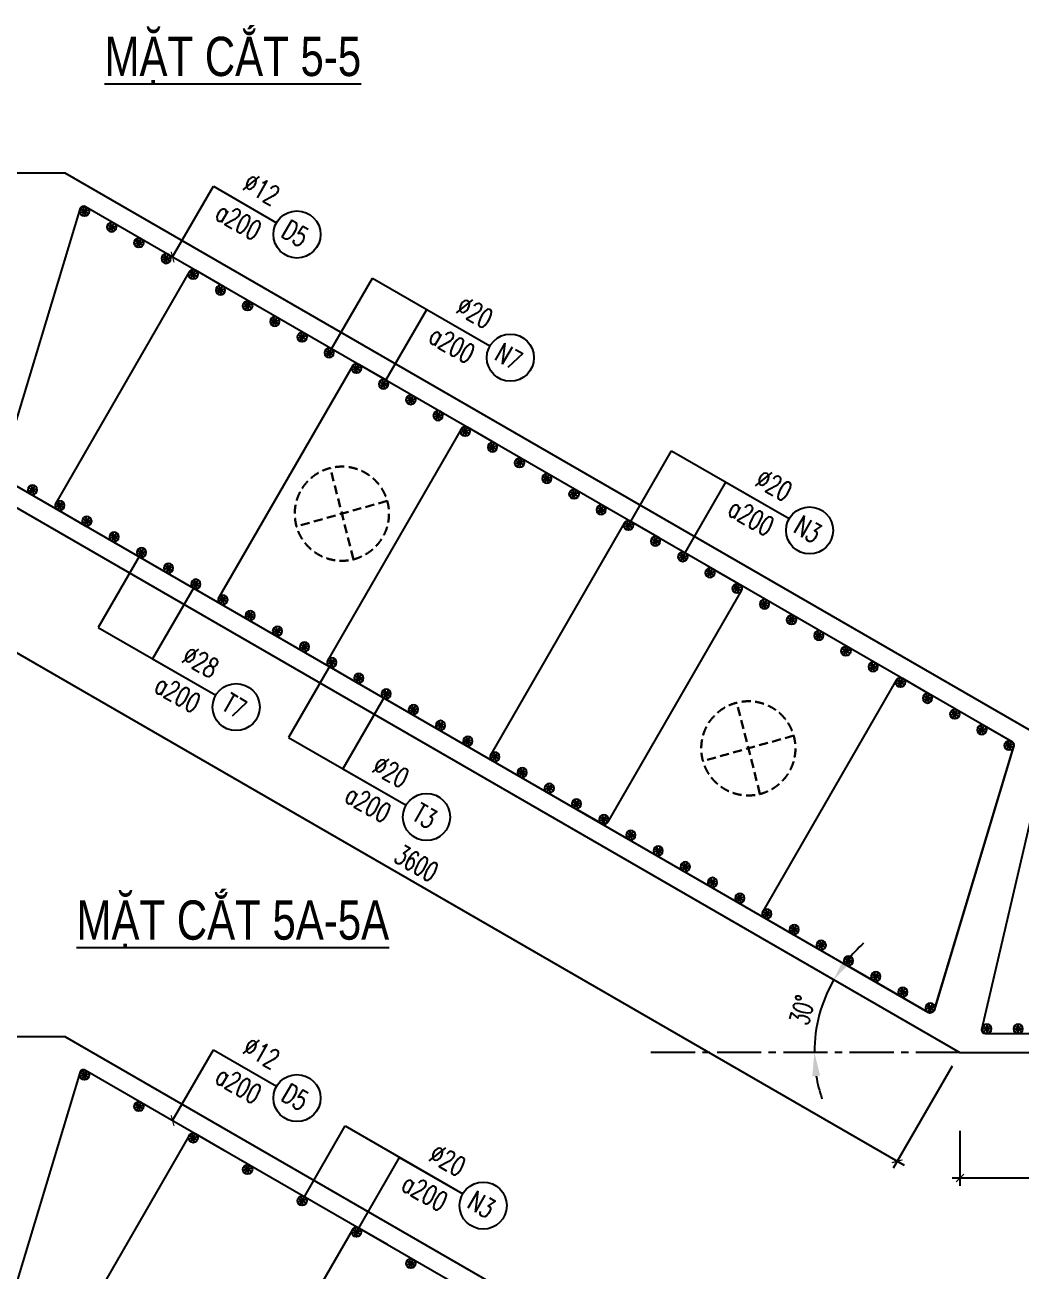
# Model space of a CAD drawing. Header units: millimetres. Extents: x -143483 to 1166745, y -1448440 to -1202244.
# Drawn here: x 421708 to 434396, y -1232227 to -1216354 of the extents above; entities that cross this region are included whole.
import ezdxf
from ezdxf.enums import TextEntityAlignment as Align

# ---------------------------------------------------------------- set-up
doc = ezdxf.new("R2010")
doc.units = ezdxf.units.MM
doc.header["$LTSCALE"] = 30
doc.header["$PDMODE"] = 3
doc.linetypes.add('CENTER2', pattern=[1.125, 0.75, -0.125, 0.125, -0.125])
doc.linetypes.add('DASHED', pattern=[19.05, 12.7, -6.35])
doc.layers.get('0').update_dxf_attribs({"lineweight": 9})
doc.layers.get('Defpoints').update_dxf_attribs({"lineweight": 9})
for name, color, linetype in [('ccu11-Cotthep', 9, 'Continuous'), ('ccu11-Dim', 8, 'Continuous'), ('ccu11-Text', 31, 'Continuous'), ('ccu11-Thay', 7, 'Continuous'), ('ccu11-Thep', 4, 'Continuous'), ('ccu11-Thep doc', 4, 'Continuous'), ('ccu11-Thepdai', 6, 'Continuous'), ('ccu11-Truc', 13, 'CENTER2')]:
    doc.layers.add(name, color=color, linetype=linetype)
doc.layers.add('ccu11-Khuat', color=9, linetype='DASHED', lineweight=30)
doc.layers.add('Vicom_thep doc', color=1, linetype='Continuous', lineweight=35)
doc.styles.add('ccu11-dim', font='vnsimli.shx', dxfattribs={"width": 0.65, "bigfont": 'bigfont.shx'})
doc.styles.add('ccu11-VnAvH-B', font='VHAVANB.TTF')
doc.styles.add('ccu11-vnsimple', font='vnsimple.shx', dxfattribs={"bigfont": 'bigfont.shx'})
doc.styles.add('ccu11_simli', font='vnsimli.shx', dxfattribs={"width": 0.8})
doc.dimstyles.new('ccu11-100', dxfattribs={"dimscale": 100, "dimtxt": 2.5, "dimasz": 1, "dimexe": 1, "dimexo": 2, "dimgap": 1, "dimtad": 1, "dimdec": 0, "dimdsep": 46, "dimtxsty": 'ccu11-dim', "dimblk": 'ARCHTICK', "dimcen": -1, "dimdle": 1, "dimclrd": 256, "dimclre": 256, "dimclrt": 3, "dimadec": 0, "dimazin": 2, "dimtfac": 0.1, "dimtdec": 0, "dimtmove": 0, "dimatfit": 1, "dimldrblk": 'ARCHTICK', "dimfxl": 0, "dimtvp": 0.833333, "dimtolj": 1, "dimtzin": 12, "dimarcsym": 0})
doc.dimstyles.new('ccu11-100x4', dxfattribs={"dimscale": 100, "dimtxt": 2.5, "dimasz": 1, "dimexe": 1, "dimexo": 2, "dimgap": 1, "dimtad": 1, "dimdec": 0, "dimlfac": 0.25, "dimdsep": 46, "dimtxsty": 'ccu11-dim', "dimblk": 'ARCHTICK', "dimcen": -1, "dimdle": 1, "dimclrd": 256, "dimclre": 256, "dimclrt": 3, "dimadec": 0, "dimazin": 2, "dimtfac": 0.1, "dimtdec": 0, "dimtmove": 0, "dimatfit": 1, "dimldrblk": 'ARCHTICK', "dimfxl": 0, "dimtvp": 0.833333, "dimtolj": 1, "dimtzin": 12, "dimarcsym": 0})

# ---------------------------------------------------------------- blocks, each defined once
blk = doc.blocks.new('_ARCHTICK')
at = {"color": 0, "linetype": 'ByBlock', "const_width": 0.15}
blk.add_lwpolyline([(-0.5, -0.5), (0.5, 0.5)], dxfattribs=at)
blk = doc.blocks.new('*D2757')
at = {"layer": 'ccu11-Dim', "linetype": 'ByBlock', "lineweight": -2, "ltscale": 30, "transparency": 16777216}
for p, q in [((421047, -1222415), (420297, -1223714)), ((420261, -1223578), (432905, -1230878)), ((433518, -1229615), (432768, -1230914))]:
    blk.add_line(p, q, dxfattribs=at)
at = {"layer": 'Defpoints', "color": 0, "linetype": 'ByBlock', "ltscale": 30, "transparency": 16777216}
for p in [(421147, -1222242), (433618, -1229442), (432818, -1230828)]:
    blk.add_point(p, dxfattribs=at)
at = {"layer": 'ccu11-Dim', "linetype": 'ByBlock', "lineweight": -2, "ltscale": 30, "transparency": 16777216, "xscale": 100, "yscale": 100, "zscale": 100}
for p, rotation in [((420347, -1223628), 149.9999151036798), ((432818, -1230828), 329.9999151036798)]:
    blk.add_blockref('_ARCHTICK', p, dxfattribs=dict(at, rotation=rotation))
at = {"layer": 'ccu11-Dim', "color": 3, "linetype": 'ByBlock', "ltscale": 30, "transparency": 16777216, "insert": (426695, -1227033), "char_height": 250, "attachment_point": 5, "rotation": 329.9999, "style": 'ccu11-dim'}
blk.add_mtext('\\A1;3600', dxfattribs=at)
blk = doc.blocks.new('MCT')
at = {"ltscale": 0.005}
for p, q in [((-0.49, 0), (0.49, 0)), ((0.35, -0.35), (-0.35, 0.35)), ((-0.35, -0.35), (0.35, 0.35)), ((0, -0.49), (0, 0.49))]:
    blk.add_line(p, q, dxfattribs=at)
blk.add_circle((0, 0), 0.492, dxfattribs=at)
blk = doc.blocks.new('*U1933')
at = {"layer": 'ccu11-Thep doc', "xscale": -121.9200000001001, "yscale": 121.9200000001001, "zscale": 121.92, "rotation": 270}
blk.add_blockref('MCT', (0, 0), dxfattribs=at)
blk = doc.blocks.new('*U1930')
at = {"layer": 'ccu11-Thep doc', "color": 0, "linetype": 'ByBlock', "lineweight": -2, "transparency": 16777216}
for p in [(0, 0), (800, 0), (1600, 0), (2400, 0), (3200, 0), (4000, 0), (4800, 0), (5600, 0), (6400, 0), (7200, 0), (8000, 0), (8800, 0), (9600, 0), (10400, 0)]:
    blk.add_blockref('*U1933', p, dxfattribs=at)
blk = doc.blocks.new('*D2766')
at = {"layer": 'ccu11-Dim', "lineweight": -2, "transparency": 16777216}
for start, end in [(131.4508, 140.7253), (149.9999, 180), (189.2746, 198.5491)]:
    blk.add_arc((433618, -1229442), 1855, start, end, dxfattribs=at)
at = {"layer": 'ccu11-Dim', "transparency": 16777216}
for points in [[(432223, -1228296), (432141, -1228239), (432011, -1228514)], [(431737, -1229745), (431837, -1229737), (431763, -1229442)]]:
    blk.add_solid(points, dxfattribs=at)
at = {"layer": 'Defpoints', "color": 0, "transparency": 16777216}
for p in [(421147, -1222242), (431875, -1228807), (429621, -1229442), (433618, -1229442), (433618, -1229442)]:
    blk.add_point(p, dxfattribs=at)
at = {"layer": 'ccu11-Dim', "color": 3, "transparency": 16777216, "insert": (431609, -1228904), "char_height": 250, "attachment_point": 5, "rotation": 75, "style": 'ccu11-dim'}
blk.add_mtext('\\A1;30\\M+1818B', dxfattribs=at)
blk = doc.blocks.new('*U1935')
at = {"layer": 'ccu11-Thep doc', "xscale": -121.9200000001001, "yscale": 121.9200000001001, "zscale": 121.92, "rotation": 270}
blk.add_blockref('MCT', (0, 0), dxfattribs=at)
blk = doc.blocks.new('*U1936')
at = {"layer": 'ccu11-Thep doc', "color": 0, "linetype": 'ByBlock', "lineweight": -2, "transparency": 16777216}
for p in [(0, 0), (800, 0), (1600, 0), (2400, 0), (3200, 0), (4000, 0), (4800, 0), (5600, 0), (6400, 0), (7200, 0), (8000, 0), (8800, 0), (9600, 0), (10400, 0), (11200, 0), (12000, 0), (12800, 0), (13600, 0)]:
    blk.add_blockref('*U1935', p, dxfattribs=at)
blk = doc.blocks.new('*U1937')
at = {"layer": 'ccu11-Thep doc', "xscale": -121.9200000001001, "yscale": 121.9200000001001, "zscale": 121.92, "rotation": 270}
blk.add_blockref('MCT', (0, 0), dxfattribs=at)
blk = doc.blocks.new('*U1934')
at = {"layer": 'ccu11-Thep doc', "color": 0, "linetype": 'ByBlock', "lineweight": -2, "transparency": 16777216}
for p in [(0, 0), (800, 0), (1600, 0), (2400, 0), (3200, 0), (4000, 0), (4800, 0), (5600, 0), (6400, 0), (7200, 0), (8000, 0), (8800, 0), (9600, 0), (10400, 0), (11200, 0), (12000, 0), (12800, 0), (13600, 0)]:
    blk.add_blockref('*U1937', p, dxfattribs=at)
blk = doc.blocks.new('SHD')
at = {"layer": 'ccu11-Cotthep'}
blk.add_circle((300, 0), 300, dxfattribs=at)
at = {"layer": 'ccu11-Cotthep', "color": 31, "style": 'ccu11_simli', "width": 0.8}
blk.add_attdef('DK', text='', height=250, dxfattribs=at).set_placement((-101, 65), align=Align.BOTTOM_RIGHT)
blk.add_attdef('KH', text='', height=250, dxfattribs=at).set_placement((300, 0), align=Align.MIDDLE)
blk.add_attdef('KC', text='', height=250, dxfattribs=at).set_placement((-101, -142), align=Align.TOP_RIGHT)
blk = doc.blocks.new('*D2770')
at = {"layer": 'ccu11-Dim', "linetype": 'ByBlock', "lineweight": -2, "ltscale": 30, "transparency": 16777216}
for p, q in [((433618, -1230442), (433618, -1231142)), ((444418, -1230442), (444418, -1231142)), ((444518, -1231042), (433518, -1231042))]:
    blk.add_line(p, q, dxfattribs=at)
at = {"layer": 'Defpoints', "color": 0, "linetype": 'ByBlock', "ltscale": 30, "transparency": 16777216}
for p in [(433618, -1230242), (444418, -1230242), (433618, -1231042)]:
    blk.add_point(p, dxfattribs=at)
at = {"layer": 'ccu11-Dim', "linetype": 'ByBlock', "lineweight": -2, "ltscale": 30, "transparency": 16777216, "xscale": 100, "yscale": 100, "zscale": 100, "rotation": 180}
blk.add_blockref('_ARCHTICK', (433618, -1231042), dxfattribs=at)
at = {"layer": 'ccu11-Dim', "linetype": 'ByBlock', "lineweight": -2, "ltscale": 30, "transparency": 16777216, "xscale": 100, "yscale": 100, "zscale": 100}
blk.add_blockref('_ARCHTICK', (444418, -1231042), dxfattribs=at)
at = {"layer": 'ccu11-Dim', "color": 3, "linetype": 'ByBlock', "ltscale": 30, "transparency": 16777216, "insert": (439018, -1230817), "char_height": 250, "attachment_point": 5, "style": 'ccu11-dim'}
blk.add_mtext('\\A1;2700', dxfattribs=at)
blk = doc.blocks.new('ccu11_block_thep')
at = {"layer": 'ccu11-Thep', "color": 3}
for p, q in [((-0.4, 0), (0.4, 0)), ((-0.28, 0.28), (0.28, -0.28)), ((0.28, 0.28), (-0.28, -0.28)), ((0, 0.4), (0, -0.4))]:
    blk.add_line(p, q, dxfattribs=at)
at = {"layer": 'ccu11-Thep', "color": 1, "const_width": 0.0667}
blk.add_lwpolyline([(-0.4, 0, 1), (0.4, 0, 1), (-0.4, 0, 1)], format="xyb", dxfattribs=at)
at = {"layer": 'ccu11-Thep', "color": 1}
blk.add_circle((0, 0), 0.4, dxfattribs=at)
blk = doc.blocks.new('*U1924')
at = {"layer": 'Vicom_thep doc', "xscale": -150, "yscale": 150, "zscale": 150, "rotation": 180}
blk.add_blockref('ccu11_block_thep', (0, 0), dxfattribs=at)
blk = doc.blocks.new('*U1925')
at = {"layer": 'ccu11-Thep doc', "color": 0, "linetype": 'ByBlock', "lineweight": -2, "transparency": 16777216}
for p in [(0, 0), (800, 0), (1600, 0), (2400, 0), (3200, 0), (4000, 0), (4800, 0), (5600, 0), (6400, 0), (7200, 0), (8000, 0), (8800, 0), (9600, 0), (10400, 0), (11200, 0), (12000, 0), (12800, 0)]:
    blk.add_blockref('*U1924', p, dxfattribs=at)
blk = doc.blocks.new('*U1942')
at = {"layer": 'Vicom_thep doc', "xscale": -150, "yscale": 150, "zscale": 150, "rotation": 180}
blk.add_blockref('ccu11_block_thep', (0, 0), dxfattribs=at)
blk = doc.blocks.new('*U1943')
at = {"layer": 'ccu11-Thep doc', "color": 0, "linetype": 'ByBlock', "lineweight": -2, "transparency": 16777216}
for p in [(0, 0), (800, 0), (1600, 0), (2400, 0), (3200, 0), (4000, 0), (4800, 0), (5600, 0), (6400, 0), (7200, 0), (8000, 0), (8800, 0), (9600, 0)]:
    blk.add_blockref('*U1942', p, dxfattribs=at)
blk = doc.blocks.new('*U1944')
at = {"layer": 'Vicom_thep doc', "xscale": -150, "yscale": 150, "zscale": 150, "rotation": 180}
blk.add_blockref('ccu11_block_thep', (0, 0), dxfattribs=at)
blk = doc.blocks.new('*U1945')
at = {"layer": 'ccu11-Thep doc', "color": 0, "linetype": 'ByBlock', "lineweight": -2, "transparency": 16777216}
for p in [(0, 0), (800, 0), (1600, 0), (2400, 0), (3200, 0), (4000, 0), (4800, 0), (5600, 0), (6400, 0), (7200, 0), (8000, 0), (8800, 0), (9600, 0), (10400, 0), (11200, 0), (12000, 0), (12800, 0)]:
    blk.add_blockref('*U1944', p, dxfattribs=at)
blk = doc.blocks.new('*U1953')
at = {"layer": 'ccu11-Thep doc', "xscale": -121.9200000001001, "yscale": 121.9200000001001, "zscale": 121.92, "rotation": 270}
blk.add_blockref('MCT', (0, 0), dxfattribs=at)
blk = doc.blocks.new('*U1954')
at = {"layer": 'ccu11-Thep doc', "color": 0, "linetype": 'ByBlock', "lineweight": -2, "transparency": 16777216}
for p in [(0, 0), (800, 0), (1600, 0), (2400, 0), (3200, 0), (4000, 0), (4800, 0), (5600, 0), (6400, 0), (7200, 0), (8000, 0), (8800, 0), (9600, 0), (10400, 0), (11200, 0), (12000, 0), (12800, 0), (13600, 0)]:
    blk.add_blockref('*U1953', p, dxfattribs=at)

msp = doc.modelspace()

# ---------------------------------------------------------------- linework, layer by layer
at = {"layer": 'ccu11-Khuat', "ltscale": 0.3}
for p, q in [((425893.5, -1223161.28), (425596.92, -1221998.5)), ((426322.85, -1222417.62), (425167.57, -1222742.16)), ((431070.52, -1226150.23), (430773.94, -1224987.46)), ((431499.87, -1225406.57), (430344.59, -1225731.11))]:
    msp.add_line(p, q, dxfattribs=at)
for centre in [(425745.21, -1222579.89), (430922.23, -1225568.84)]:
    msp.add_circle(centre, 600, dxfattribs=at)
at = {"layer": 'ccu11-Thay'}
for p, q in [((422219.1, -1218242.01), (411019.1, -1218242.01)), ((434689.82, -1225442.01), (422219.1, -1218242.01)), ((421147.3, -1222242.01), (433618.02, -1229442.01)), ((422219.1, -1229242.01), (411019.1, -1229242.01)), ((434689.82, -1236442.01), (422219.1, -1229242.01)), ((433618.02, -1229442.01), (444818.02, -1229442.01))]:
    msp.add_line(p, q, dxfattribs=at)
at = {"layer": 'ccu11-Thepdai'}
for points in [[(421413.93, -1222118.84), (433207.15, -1228927.66, 0.41421356), (433289.12, -1228905.7), (434301.3, -1225552.56, 0.41421356), (434282.99, -1225484.25), (422481.11, -1218670.42, 0.41421356), (422412.81, -1218688.73), (421395.63, -1222050.54, 0.41421356), (421413.93, -1222118.84)], [(424245.76, -1219689.25), (423882.03, -1219479.25, 0.41421356), (423800.07, -1219501.22), (422100.07, -1222445.7, 0.41421356), (422122.03, -1222527.66), (422485.76, -1222737.66)], [(426324.22, -1220889.25), (425960.49, -1220679.25, 0.41421356), (425878.53, -1220701.22), (424178.53, -1223645.7, 0.41421356), (424200.49, -1223727.66), (424564.22, -1223937.66)], [(427709.86, -1221689.25), (427346.13, -1221479.25, 0.41421356), (427264.17, -1221501.22), (425564.17, -1224445.7, 0.41421356), (425586.13, -1224527.66), (425949.86, -1224737.66)], [(429788.32, -1222889.25), (429424.59, -1222679.25, 0.41421356), (429342.63, -1222701.22), (427642.63, -1225645.7, 0.41421356), (427664.59, -1225727.66), (428028.32, -1225937.66)], [(430446.5, -1223269.25), (430810.23, -1223479.25, -0.41421356), (430832.19, -1223561.22), (429132.19, -1226505.7, -0.41421356), (429050.23, -1226527.66), (428686.5, -1226317.66)], [(433252.42, -1224889.25), (432888.69, -1224679.25, 0.41421356), (432806.73, -1224701.22), (431106.73, -1227645.7, 0.41421356), (431128.69, -1227727.66), (431492.42, -1227937.66)], [(433910.6, -1225269.25), (434274.33, -1225479.25, -0.41421356), (434296.3, -1225561.22), (433289.12, -1228905.7, -0.41421356), (433207.15, -1228927.66), (432150.6, -1228317.66)], [(433940.38, -1229202.01), (444358.02, -1229202.01, 0.41421356), (444418.02, -1229142.01), (444418.02, -1225732.01, 0.41421356), (444368.02, -1225682.01), (434740.38, -1225682.01, 0.41421356), (434690.38, -1225732.01), (433890.38, -1229152.01, 0.41421356), (433940.38, -1229202.01)], [(421413.93, -1233118.84), (433207.15, -1239927.66, 0.41421356), (433289.12, -1239905.7), (434301.3, -1236552.56, 0.41421356), (434282.99, -1236484.25), (422481.11, -1229670.42, 0.41421356), (422412.81, -1229688.73), (421395.63, -1233050.54, 0.41421356), (421413.93, -1233118.84)], [(424245.76, -1230689.25), (423882.03, -1230479.25, 0.41421356), (423800.07, -1230501.22), (422100.07, -1233445.7, 0.41421356), (422122.03, -1233527.66), (422485.76, -1233737.66)], [(426324.22, -1231889.25), (425960.49, -1231679.25, 0.41421356), (425878.53, -1231701.22), (424178.53, -1234645.7, 0.41421356), (424200.49, -1234727.66), (424564.22, -1234937.66)]]:
    msp.add_lwpolyline(points, format="xyb", dxfattribs=at)
at = {"layer": 'ccu11-Truc', "ltscale": 25}
msp.add_lwpolyline([(433618.02, -1229442.01), (429620.83, -1229442.01)], dxfattribs=at)

# ---------------------------------------------------------------- block references
at = {"layer": 'ccu11-Cotthep'}
ref = msp.add_blockref('SHD', (424913.33, -1218873.37), dxfattribs=dict(at, rotation=329.9999999999999))
ref.add_attrib('KH', 'D5', dxfattribs={"color": 31, "height": 250, "rotation": 330, "style": 'ccu11-vnsimple', "width": 0.7}).set_placement((425151.49, -1219010.87), align=Align.MIDDLE_CENTER)
ref.add_attrib('KC', 'a200', dxfattribs={"color": 31, "height": 250, "rotation": 330, "style": 'ccu11-vnsimple', "width": 0.7}).set_placement((424492.17, -1218745.68), align=Align.TOP_CENTER)
ref.add_attrib('DK', '`12', dxfattribs={"color": 31, "height": 250, "rotation": 330, "style": 'ccu11-vnsimple', "width": 0.7}).set_placement((424621.06, -1218618.02), align=Align.BOTTOM_CENTER)
ref = msp.add_blockref('SHD', (427631.62, -1220442.78), dxfattribs=dict(at, rotation=329.9999999999999))
ref.add_attrib('KH', 'N7', dxfattribs={"color": 31, "height": 250, "rotation": 330, "style": 'ccu11-vnsimple', "width": 0.7}).set_placement((427869.77, -1220580.28), align=Align.MIDDLE_CENTER)
ref.add_attrib('KC', 'a200', dxfattribs={"color": 31, "height": 250, "rotation": 330, "style": 'ccu11-vnsimple', "width": 0.7}).set_placement((427210.46, -1220315.09), align=Align.TOP_CENTER)
ref.add_attrib('DK', '`20', dxfattribs={"color": 31, "height": 250, "rotation": 330, "style": 'ccu11-vnsimple', "width": 0.7}).set_placement((427339.35, -1220187.43), align=Align.BOTTOM_CENTER)
ref = msp.add_blockref('SHD', (431442.13, -1222642.78), dxfattribs=dict(at, rotation=329.9999999999999))
ref.add_attrib('KH', 'N3', dxfattribs={"color": 31, "height": 250, "rotation": 330, "style": 'ccu11-vnsimple', "width": 0.7}).set_placement((431680.29, -1222780.28), align=Align.MIDDLE_CENTER)
ref.add_attrib('KC', 'a200', dxfattribs={"color": 31, "height": 250, "rotation": 330, "style": 'ccu11-vnsimple', "width": 0.7}).set_placement((431020.97, -1222515.09), align=Align.TOP_CENTER)
ref.add_attrib('DK', '`20', dxfattribs={"color": 31, "height": 250, "rotation": 330, "style": 'ccu11-vnsimple', "width": 0.7}).set_placement((431149.86, -1222387.43), align=Align.BOTTOM_CENTER)
ref = msp.add_blockref('SHD', (424138.44, -1224893.14), dxfattribs=dict(at, rotation=329.9999999999999))
ref.add_attrib('KH', 'T7', dxfattribs={"color": 31, "height": 250, "rotation": 330, "style": 'ccu11-vnsimple', "width": 0.7}).set_placement((424376.6, -1225030.64), align=Align.MIDDLE_CENTER)
ref.add_attrib('KC', 'a200', dxfattribs={"color": 31, "height": 250, "rotation": 330, "style": 'ccu11-vnsimple', "width": 0.7}).set_placement((423717.28, -1224765.45), align=Align.TOP_CENTER)
ref.add_attrib('DK', '`28', dxfattribs={"color": 31, "height": 250, "rotation": 330, "style": 'ccu11-vnsimple', "width": 0.7}).set_placement((423846.17, -1224637.8), align=Align.BOTTOM_CENTER)
ref = msp.add_blockref('SHD', (426563.31, -1226293.14), dxfattribs=dict(at, rotation=329.9999999999999))
ref.add_attrib('KH', 'T3', dxfattribs={"color": 31, "height": 250, "rotation": 330, "style": 'ccu11-vnsimple', "width": 0.7}).set_placement((426801.47, -1226430.64), align=Align.MIDDLE_CENTER)
ref.add_attrib('KC', 'a200', dxfattribs={"color": 31, "height": 250, "rotation": 330, "style": 'ccu11-vnsimple', "width": 0.7}).set_placement((426142.15, -1226165.45), align=Align.TOP_CENTER)
ref.add_attrib('DK', '`20', dxfattribs={"color": 31, "height": 250, "rotation": 330, "style": 'ccu11-vnsimple', "width": 0.7}).set_placement((426271.04, -1226037.8), align=Align.BOTTOM_CENTER)
ref = msp.add_blockref('SHD', (424913.33, -1229873.37), dxfattribs=dict(at, rotation=329.9999999999999))
ref.add_attrib('KH', 'D5', dxfattribs={"color": 31, "height": 250, "rotation": 330, "style": 'ccu11-vnsimple', "width": 0.7}).set_placement((425151.49, -1230010.87), align=Align.MIDDLE_CENTER)
ref.add_attrib('KC', 'a200', dxfattribs={"color": 31, "height": 250, "rotation": 330, "style": 'ccu11-vnsimple', "width": 0.7}).set_placement((424492.17, -1229745.68), align=Align.TOP_CENTER)
ref.add_attrib('DK', '`12', dxfattribs={"color": 31, "height": 250, "rotation": 330, "style": 'ccu11-vnsimple', "width": 0.7}).set_placement((424621.06, -1229618.02), align=Align.BOTTOM_CENTER)
ref = msp.add_blockref('SHD', (427285.21, -1231242.78), dxfattribs=dict(at, rotation=329.9999999999999))
ref.add_attrib('KH', 'N3', dxfattribs={"color": 31, "height": 250, "rotation": 330, "style": 'ccu11-vnsimple', "width": 0.7}).set_placement((427523.36, -1231380.28), align=Align.MIDDLE_CENTER)
ref.add_attrib('KC', 'a200', dxfattribs={"color": 31, "height": 250, "rotation": 330, "style": 'ccu11-vnsimple', "width": 0.7}).set_placement((426864.05, -1231115.09), align=Align.TOP_CENTER)
ref.add_attrib('DK', '`20', dxfattribs={"color": 31, "height": 250, "rotation": 330, "style": 'ccu11-vnsimple', "width": 0.7}).set_placement((426992.94, -1230987.43), align=Align.BOTTOM_CENTER)
at = {"layer": 'ccu11-Thep doc', "xscale": -1, "rotation": 329.9999999999999}
for name, p in [('*U1936', (434244.33, -1225531.22)), ('*U1954', (434244.33, -1236531.22))]:
    msp.add_blockref(name, p, dxfattribs=at)
at = {"layer": 'ccu11-Thep doc'}
for name, p, rotation in [('*U1925', (422812.8, -1218931.22), 329.9999999999999), ('*U1934', (433237.15, -1228875.7), 150), ('*U1945', (421805.62, -1222275.7), 329.9999999999999), ('*U1930', (444358.02, -1229142.01), 180)]:
    msp.add_blockref(name, p, dxfattribs=dict(at, rotation=rotation))
msp.add_blockref('*U1943', (434358.02, -1229142.01), dxfattribs=at)

# ---------------------------------------------------------------- texts
at = {"layer": 'ccu11-Text', "color": 5, "style": 'ccu11-VnAvH-B', "width": 0.8}
msp.add_text('%%UmÆt c¾t 5-5', height=500, dxfattribs=at).set_placement((424356.1, -1217005.56), align=Align.CENTER)
at = {"layer": 'ccu11-Text', "color": 6, "style": 'ccu11-VnAvH-B', "width": 0.8}
msp.add_text('%%UmÆt c¾t 5a-5a', height=500, dxfattribs=at).set_placement((424356.1, -1228005.56), align=Align.CENTER)

# ---------------------------------------------------------------- dimensions: what is measured, and where the dimension line sits
at = {"layer": 'ccu11-Dim', "linetype": 'ByBlock', "ltscale": 30}
dim = msp.add_aligned_dim(p1=(421147.3, -1222242.01), p2=(433618.02, -1229442.01), distance=-1600, dimstyle='ccu11-100x4', dxfattribs=at)
dim.commit()
dim.dimension.update_dxf_attribs({"geometry": '*D2757', "text_midpoint": (426695.16, -1227032.79)})
at = {"layer": 'ccu11-Dim'}
dim = msp.add_angular_dim_2l(base=(431874.57, -1228807.44), line1=((421147.3, -1222242.01), (433618.02, -1229442.01)), line2=((433618.02, -1229442.01), (429620.83, -1229442.01)), dimstyle='ccu11-100x4', override={"dimasz": 3, "dimsah": 1}, dxfattribs=at)
dim.commit()
dim.dimension.update_dxf_attribs({"geometry": '*D2766', "text_midpoint": (431608.57, -1228903.57)})
at = {"layer": 'ccu11-Dim', "linetype": 'ByBlock', "ltscale": 30}
dim = msp.add_linear_dim(base=(433618.02, -1231042.37), p1=(444418.02, -1230242.37), p2=(433618.02, -1230242.37), angle=180, dimstyle='ccu11-100x4', dxfattribs=at)
dim.commit()
dim.dimension.update_dxf_attribs({"geometry": '*D2770', "text_midpoint": (439018.02, -1230817.37)})

# ---------------------------------------------------------------- leaders
at = {"layer": 'ccu11-Cotthep', "linetype": 'ByBlock', "ltscale": 30}
for points in [[(423588.61, -1219309.84), (424108.79, -1218408.87), (424913.33, -1218873.37)], [(423588.61, -1230309.84), (424108.79, -1229408.87), (424913.33, -1229873.37)]]:
    msp.add_leader(points, dimstyle='ccu11-100x4', dxfattribs=at)
at = {"layer": 'ccu11-Cotthep'}
for points in [[(425584.08, -1220531.22), (426134.26, -1219578.28), (427631.62, -1220442.78)], [(426276.9, -1220931.22), (426827.08, -1219978.28), (427631.62, -1220442.78)], [(429394.59, -1222731.22), (429944.77, -1221778.28), (431442.13, -1222642.78)], [(430087.41, -1223131.22), (430637.59, -1222178.28), (431442.13, -1222642.78)], [(423191.26, -1223075.7), (422641.08, -1224028.64), (424138.44, -1224893.14)], [(423884.08, -1223475.7), (423333.9, -1224428.64), (424138.44, -1224893.14)], [(425616.13, -1224475.7), (425065.95, -1225428.64), (426563.31, -1226293.14)], [(426308.95, -1224875.7), (425758.77, -1225828.64), (426563.31, -1226293.14)], [(425237.67, -1231331.22), (425787.85, -1230378.28), (427285.21, -1231242.78)], [(425930.49, -1231731.22), (426480.67, -1230778.28), (427285.21, -1231242.78)]]:
    msp.add_leader(points, dimstyle='ccu11-100', override={"dimasz": 1.5, "dimgap": 1, "dimtad": 0, "dimldrblk": 'None', "dimfxl": 3, "dimfxlon": 1, "dimtfill": 1, "dimarcsym": 1}, dxfattribs=at)

doc.saveas('drawing.dxf')
